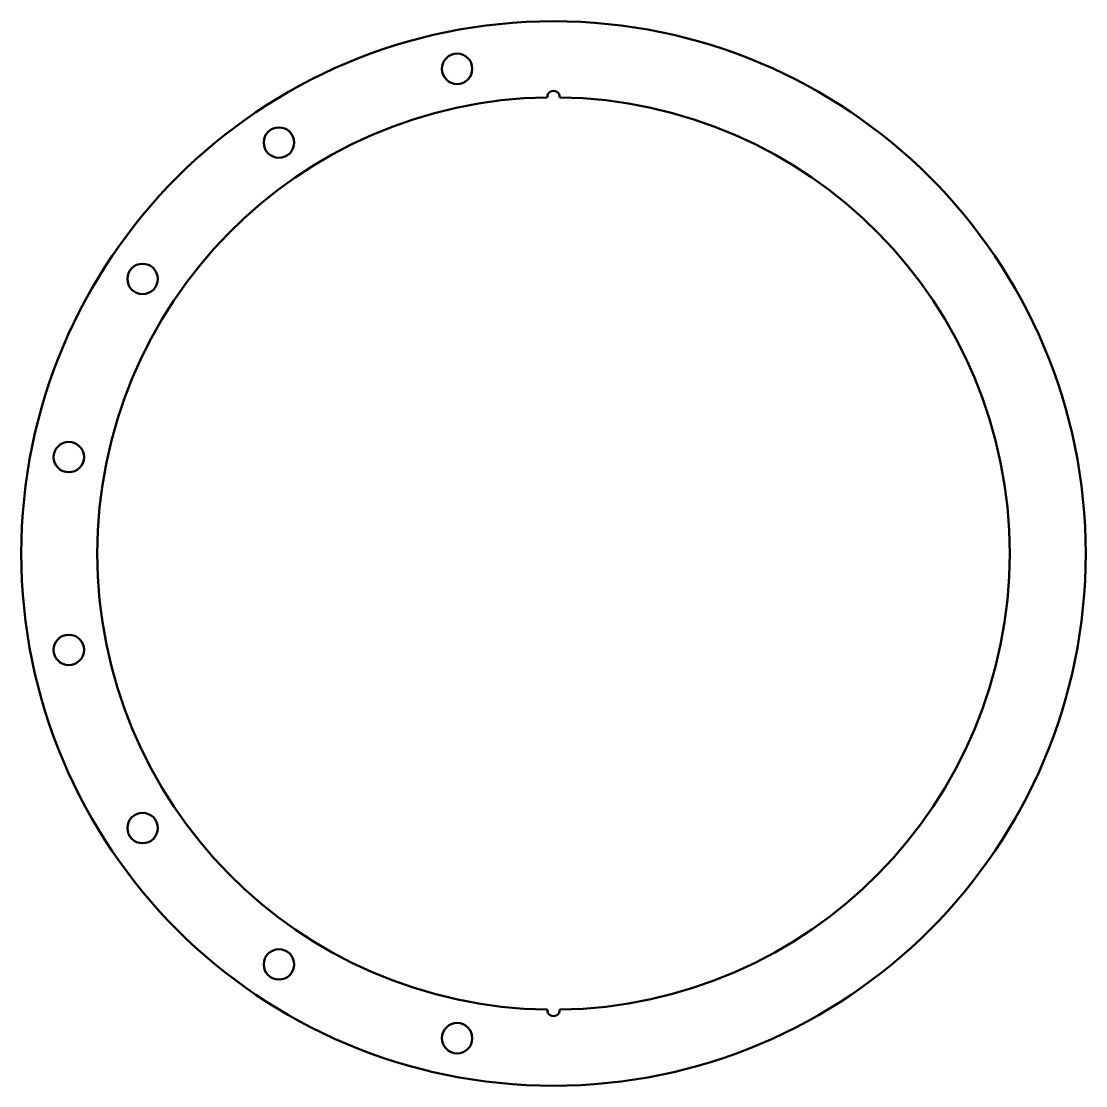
# Model space of a CAD drawing. Header units: millimetres. Extents: x 532 to 952, y 315 to 735.
import ezdxf

# ---------------------------------------------------------------- set-up
doc = ezdxf.new("R2010")
doc.units = ezdxf.units.MM
doc.header["$LTSCALE"] = 5
doc.layers.add('Visible (ISO)', color=7, linetype='Continuous', lineweight=50)

msp = doc.modelspace()

# ---------------------------------------------------------------- linework, layer by layer
at = {"layer": 'Visible (ISO)'}
for centre, radius in [((742.5, 525), 210), ((704.46, 716.25), 6), ((634.16, 687.14), 6), ((580.36, 633.34), 6), ((551.25, 563.04), 6), ((551.25, 486.96), 6), ((580.36, 416.66), 6), ((634.16, 362.86), 6), ((704.46, 333.75), 6)]:
    msp.add_circle(centre, radius, dxfattribs=at)
for centre, radius, start, end in [((742.5, 705), 2.5, 359.6021, 180.3979), ((742.5, 525), 180, 90.7958, 269.2042), ((742.5, 525), 180, 270.7958, 89.2042), ((742.5, 345), 2.5, 179.6021, 0.3979)]:
    msp.add_arc(centre, radius, start, end, dxfattribs=at)

doc.saveas('drawing.dxf')
